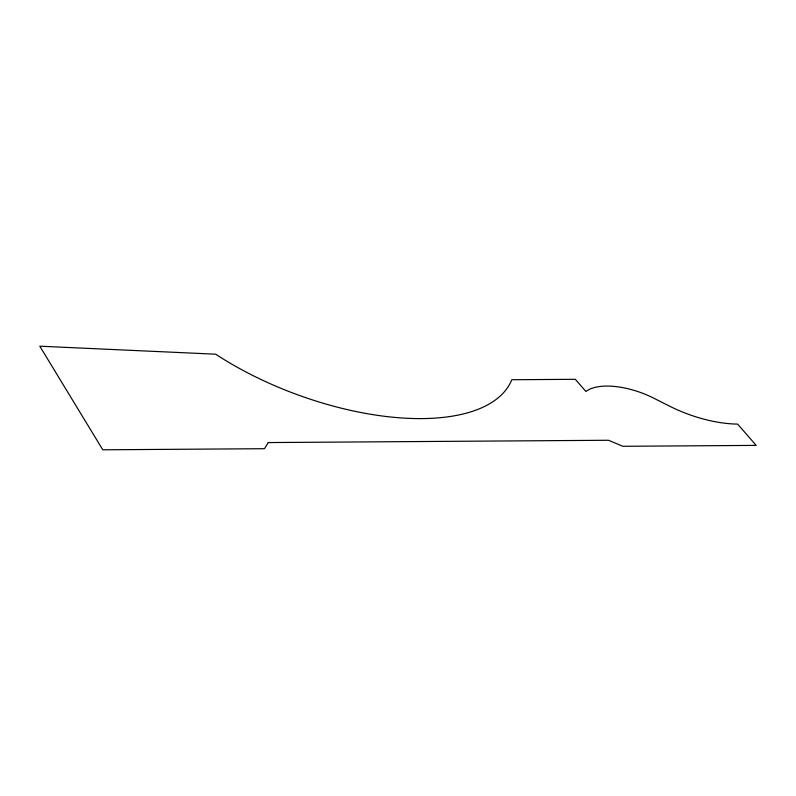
<?xml version="1.0" encoding="UTF-8"?>
<svg xmlns="http://www.w3.org/2000/svg" width="796" height="796" viewBox="0 0 796 796"><rect width="100%" height="100%" fill="white"/><g stroke="black" fill="none" stroke-linecap="round" stroke-linejoin="round"><path stroke-width="1.19" d="M268.232 442.566L264.471 448.705L102.784 449.8L39.8 346.2L215.646 354.19A197.945 89.868 20.4 0 0 511.788 379.732L575.309 379.304L585.926 391.473A54.785 24.875 20.4 0 1 653.586 398.1L669.595 406.159A81.729 37.104 20.4 0 0 737.623 424.099L756.2 445.392L622.87 446.287L608.492 440.268L268.232 442.566"/></g></svg>
